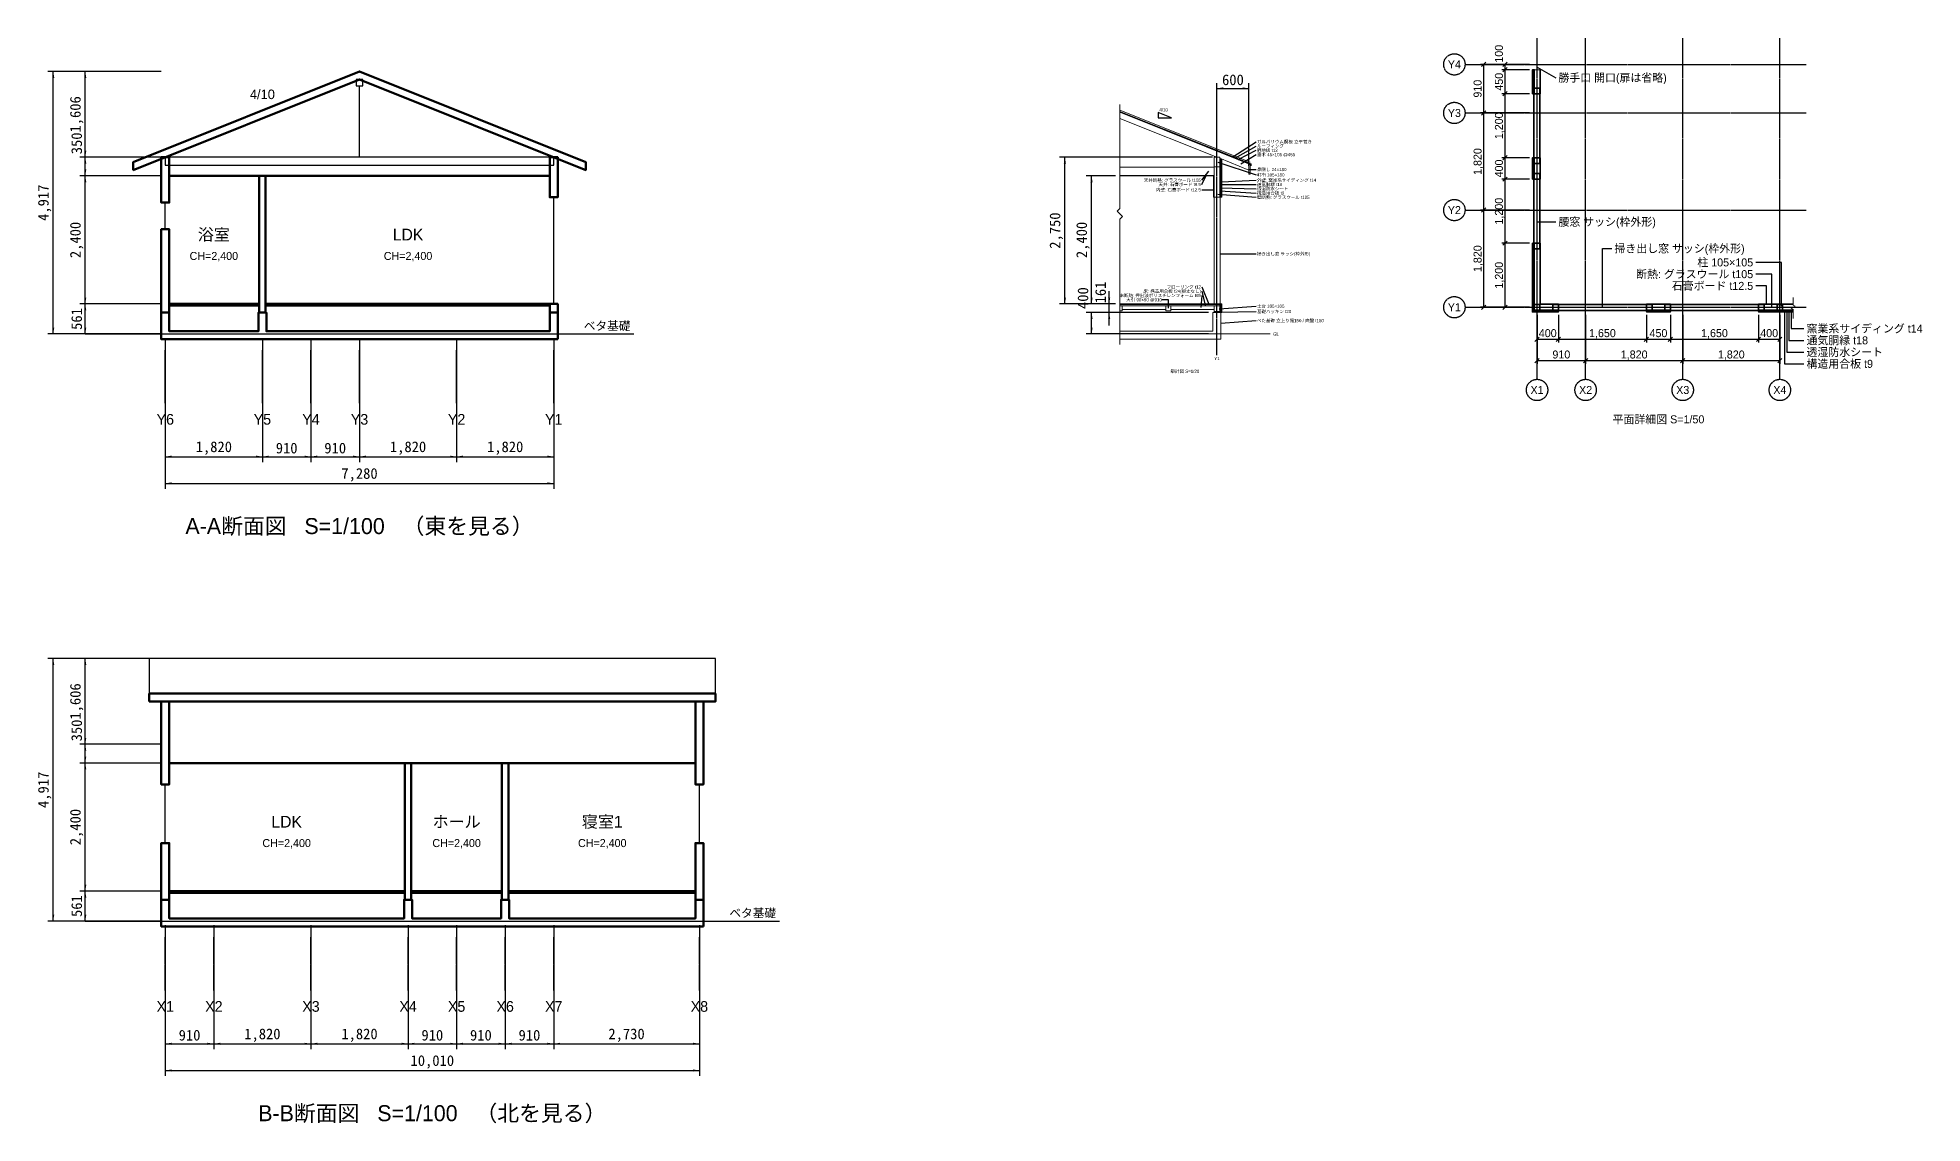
# Model space of a CAD drawing. Header units: millimetres. Extents: x -2900 to 63220, y -25289 to 10180.
# Drawn here: x 27899 to 63220, y -25289 to -4950 of the extents above; entities that cross this region are included whole.
import ezdxf
from ezdxf.enums import TextEntityAlignment as Align

# ---------------------------------------------------------------- set-up
doc = ezdxf.new("R2010")
doc.units = ezdxf.units.MM
doc.linetypes.add('CENTER', pattern=[50.8, 31.75, -6.35, 6.35, -6.35])
for name, color, linetype in [('DIM', 2, 'CONTINUOUS'), ('GRID', 1, 'CENTER'), ('SECT', 7, 'CONTINUOUS'), ('SECT_VIEW', 8, 'CONTINUOUS'), ('TEXT', 7, 'CONTINUOUS')]:
    doc.layers.add(name, color=color, linetype=linetype)
for name, color, linetype, lineweight in [('KANA_CUT', 255, 'CONTINUOUS', 0), ('KANA_INS', 6, 'CONTINUOUS', 0), ('KANA_VIEW', 8, 'CONTINUOUS', 0), ('PD_CUT', 7, 'CONTINUOUS', 35), ('PD_INS', 6, 'CONTINUOUS', 13), ('PD_VIEW', 8, 'CONTINUOUS', 13)]:
    doc.layers.add(name, color=color, linetype=linetype, lineweight=lineweight)
doc.styles.add('kst32b', font='kst32b')
doc.dimstyles.new('PD_S50', dxfattribs={"dimtxt": 150, "dimasz": 60, "dimexe": 60, "dimexo": 50, "dimgap": 40, "dimtad": 1, "dimdec": 0, "dimzin": 0, "dimdsep": 46, "dimtsz": 40, "dimcen": 0, "dimadec": 0, "dimazin": 0, "dimtfac": 1, "dimtdec": 4, "dimtofl": 0, "dimtmove": 0, "dimatfit": 3, "dimfxl": 1, "dimtolj": 1, "dimtzin": 0, "dimarcsym": 0})
doc.dimstyles.get("Standard").update_dxf_attribs({"dimtxt": 200, "dimasz": 120, "dimexe": 100, "dimexo": 80, "dimgap": 60, "dimtad": 0, "dimtoh": 1, "dimzin": 12, "dimdsep": 46, "dimcen": 0.09, "dimazin": 3, "dimtfac": 1, "dimtdec": 4, "dimtofl": 0, "dimtmove": 0, "dimatfit": 3, "dimfxl": 1, "dimtolj": 1, "dimtzin": 0, "dimarcsym": 0})

# ---------------------------------------------------------------- blocks, each defined once
blk = doc.blocks.new('*D59')
at = {"layer": 'DIM', "color": 0, "linetype": 'ByBlock', "lineweight": -2}
for p, q in [((30290, -10580), (30290, -12900)), ((32110, -10580), (32110, -12900)), ((30290, -12800), (32110, -12800))]:
    blk.add_line(p, q, dxfattribs=at)
for points in [[(30290, -12800), (30410, -12780), (30410, -12820)], [(32110, -12800), (31990, -12820), (31990, -12780)]]:
    blk.add_solid(points, dxfattribs=at)
at = {"layer": 'DIM', "color": 0, "linetype": 'CONTINUOUS', "lineweight": -2, "insert": (31200, -12640), "char_height": 200, "width": 588.89, "attachment_point": 5}
blk.add_mtext('1,820', dxfattribs=at)
blk = doc.blocks.new('*D60')
at = {"layer": 'DIM', "color": 0, "linetype": 'ByBlock', "lineweight": -2}
for p, q in [((32110, -10580), (32110, -12900)), ((33020, -10580), (33020, -12900)), ((32110, -12800), (33020, -12800))]:
    blk.add_line(p, q, dxfattribs=at)
for points in [[(32110, -12800), (32230, -12780), (32230, -12820)], [(33020, -12800), (32900, -12820), (32900, -12780)]]:
    blk.add_solid(points, dxfattribs=at)
at = {"layer": 'DIM', "color": 0, "linetype": 'CONTINUOUS', "lineweight": -2, "insert": (32565, -12640), "char_height": 200, "width": 355.56, "attachment_point": 5}
blk.add_mtext('910', dxfattribs=at)
blk = doc.blocks.new('*D61')
at = {"layer": 'DIM', "color": 0, "linetype": 'ByBlock', "lineweight": -2}
for p, q in [((33020, -10580), (33020, -12900)), ((33930, -10580), (33930, -12900)), ((33020, -12800), (33930, -12800))]:
    blk.add_line(p, q, dxfattribs=at)
for points in [[(33020, -12800), (33140, -12780), (33140, -12820)], [(33930, -12800), (33810, -12820), (33810, -12780)]]:
    blk.add_solid(points, dxfattribs=at)
at = {"layer": 'DIM', "color": 0, "linetype": 'CONTINUOUS', "lineweight": -2, "insert": (33475, -12640), "char_height": 200, "width": 355.56, "attachment_point": 5}
blk.add_mtext('910', dxfattribs=at)
blk = doc.blocks.new('*D62')
at = {"layer": 'DIM', "color": 0, "linetype": 'ByBlock', "lineweight": -2}
for p, q in [((33930, -10580), (33930, -12900)), ((35750, -10580), (35750, -12900)), ((33930, -12800), (35750, -12800))]:
    blk.add_line(p, q, dxfattribs=at)
for points in [[(33930, -12800), (34050, -12780), (34050, -12820)], [(35750, -12800), (35630, -12820), (35630, -12780)]]:
    blk.add_solid(points, dxfattribs=at)
at = {"layer": 'DIM', "color": 0, "linetype": 'CONTINUOUS', "lineweight": -2, "insert": (34840, -12640), "char_height": 200, "width": 588.89, "attachment_point": 5}
blk.add_mtext('1,820', dxfattribs=at)
blk = doc.blocks.new('*D63')
at = {"layer": 'DIM', "color": 0, "linetype": 'ByBlock', "lineweight": -2}
for p, q in [((35750, -10580), (35750, -12900)), ((37570, -10580), (37570, -12900)), ((35750, -12800), (37570, -12800))]:
    blk.add_line(p, q, dxfattribs=at)
for points in [[(35750, -12800), (35870, -12780), (35870, -12820)], [(37570, -12800), (37450, -12820), (37450, -12780)]]:
    blk.add_solid(points, dxfattribs=at)
at = {"layer": 'DIM', "color": 0, "linetype": 'CONTINUOUS', "lineweight": -2, "insert": (36660, -12640), "char_height": 200, "width": 588.89, "attachment_point": 5}
blk.add_mtext('1,820', dxfattribs=at)
blk = doc.blocks.new('*D64')
at = {"layer": 'DIM', "color": 0, "linetype": 'ByBlock', "lineweight": -2}
for p, q in [((30290, -10580), (30290, -13400)), ((37570, -10580), (37570, -13400)), ((30290, -13300), (37570, -13300))]:
    blk.add_line(p, q, dxfattribs=at)
for points in [[(30290, -13300), (30410, -13280), (30410, -13320)], [(37570, -13300), (37450, -13320), (37450, -13280)]]:
    blk.add_solid(points, dxfattribs=at)
at = {"layer": 'DIM', "color": 0, "linetype": 'CONTINUOUS', "lineweight": -2, "insert": (33930, -13140), "char_height": 200, "width": 633.33, "attachment_point": 5}
blk.add_mtext('7,280', dxfattribs=at)
blk = doc.blocks.new('*D65')
at = {"layer": 'DIM', "color": 0, "linetype": 'ByBlock', "lineweight": -2}
for p, q in [((30210, -9939), (28690, -9939)), ((28790, -10500), (28790, -9939)), ((30210, -10500), (28690, -10500))]:
    blk.add_line(p, q, dxfattribs=at)
for points in [[(28790, -9939), (28810, -10059), (28770, -10059)], [(28790, -10500), (28770, -10380), (28810, -10380)]]:
    blk.add_solid(points, dxfattribs=at)
at = {"layer": 'DIM', "color": 0, "linetype": 'CONTINUOUS', "lineweight": -2, "insert": (28630, -10220), "char_height": 200, "width": 355.56, "attachment_point": 5, "rotation": 90}
blk.add_mtext('561', dxfattribs=at)
blk = doc.blocks.new('*D66')
at = {"layer": 'DIM', "color": 0, "linetype": 'ByBlock', "lineweight": -2}
for p, q in [((30210, -7539), (28690, -7539)), ((28790, -9939), (28790, -7539)), ((30210, -9939), (28690, -9939))]:
    blk.add_line(p, q, dxfattribs=at)
for points in [[(28790, -7539), (28810, -7659), (28770, -7659)], [(28790, -9939), (28770, -9819), (28810, -9819)]]:
    blk.add_solid(points, dxfattribs=at)
at = {"layer": 'DIM', "color": 0, "linetype": 'CONTINUOUS', "lineweight": -2, "insert": (28630, -8739), "char_height": 200, "width": 655.56, "attachment_point": 5, "rotation": 90}
blk.add_mtext('2,400', dxfattribs=at)
blk = doc.blocks.new('*D67')
at = {"layer": 'DIM', "color": 0, "linetype": 'ByBlock', "lineweight": -2}
for p, q in [((30210, -7189), (28690, -7189)), ((28790, -7539), (28790, -7189)), ((30210, -7539), (28690, -7539))]:
    blk.add_line(p, q, dxfattribs=at)
for points in [[(28790, -7189), (28810, -7309), (28770, -7309)], [(28790, -7539), (28770, -7419), (28810, -7419)]]:
    blk.add_solid(points, dxfattribs=at)
at = {"layer": 'DIM', "color": 0, "linetype": 'CONTINUOUS', "lineweight": -2, "insert": (28630, -6929), "char_height": 200, "width": 400, "attachment_point": 5, "rotation": 90}
blk.add_mtext('350', dxfattribs=at)
blk = doc.blocks.new('*D68')
at = {"layer": 'DIM', "color": 0, "linetype": 'ByBlock', "lineweight": -2}
for p, q in [((30210, -5583), (28690, -5583)), ((28790, -7189), (28790, -5583)), ((30210, -7189), (28690, -7189))]:
    blk.add_line(p, q, dxfattribs=at)
for points in [[(28790, -5583), (28810, -5703), (28770, -5703)], [(28790, -7189), (28770, -7069), (28810, -7069)]]:
    blk.add_solid(points, dxfattribs=at)
at = {"layer": 'DIM', "color": 0, "linetype": 'CONTINUOUS', "lineweight": -2, "insert": (28630, -6386), "char_height": 200, "width": 588.89, "attachment_point": 5, "rotation": 90}
blk.add_mtext('1,606', dxfattribs=at)
blk = doc.blocks.new('*D69')
at = {"layer": 'DIM', "color": 0, "linetype": 'ByBlock', "lineweight": -2}
for p, q in [((30210, -5583), (28090, -5583)), ((28190, -10500), (28190, -5583)), ((30210, -10500), (28090, -10500))]:
    blk.add_line(p, q, dxfattribs=at)
for points in [[(28190, -5583), (28210, -5703), (28170, -5703)], [(28190, -10500), (28170, -10380), (28210, -10380)]]:
    blk.add_solid(points, dxfattribs=at)
at = {"layer": 'DIM', "color": 0, "linetype": 'CONTINUOUS', "lineweight": -2, "insert": (28030, -8042), "char_height": 200, "width": 611.11, "attachment_point": 5, "rotation": 90}
blk.add_mtext('4,917', dxfattribs=at)
blk = doc.blocks.new('*D70')
at = {"layer": 'DIM', "color": 0, "linetype": 'ByBlock', "lineweight": -2}
for p, q in [((30290, -21580), (30290, -23900)), ((31200, -21580), (31200, -23900)), ((30290, -23800), (31200, -23800))]:
    blk.add_line(p, q, dxfattribs=at)
for points in [[(30290, -23800), (30410, -23780), (30410, -23820)], [(31200, -23800), (31080, -23820), (31080, -23780)]]:
    blk.add_solid(points, dxfattribs=at)
at = {"layer": 'DIM', "color": 0, "linetype": 'CONTINUOUS', "lineweight": -2, "insert": (30745, -23640), "char_height": 200, "width": 355.56, "attachment_point": 5}
blk.add_mtext('910', dxfattribs=at)
blk = doc.blocks.new('*D71')
at = {"layer": 'DIM', "color": 0, "linetype": 'ByBlock', "lineweight": -2}
for p, q in [((31200, -21580), (31200, -23900)), ((33020, -21580), (33020, -23900)), ((31200, -23800), (33020, -23800))]:
    blk.add_line(p, q, dxfattribs=at)
for points in [[(31200, -23800), (31320, -23780), (31320, -23820)], [(33020, -23800), (32900, -23820), (32900, -23780)]]:
    blk.add_solid(points, dxfattribs=at)
at = {"layer": 'DIM', "color": 0, "linetype": 'CONTINUOUS', "lineweight": -2, "insert": (32110, -23640), "char_height": 200, "width": 588.89, "attachment_point": 5}
blk.add_mtext('1,820', dxfattribs=at)
blk = doc.blocks.new('*D72')
at = {"layer": 'DIM', "color": 0, "linetype": 'ByBlock', "lineweight": -2}
for p, q in [((33020, -21580), (33020, -23900)), ((34840, -21580), (34840, -23900)), ((33020, -23800), (34840, -23800))]:
    blk.add_line(p, q, dxfattribs=at)
for points in [[(33020, -23800), (33140, -23780), (33140, -23820)], [(34840, -23800), (34720, -23820), (34720, -23780)]]:
    blk.add_solid(points, dxfattribs=at)
at = {"layer": 'DIM', "color": 0, "linetype": 'CONTINUOUS', "lineweight": -2, "insert": (33930, -23640), "char_height": 200, "width": 588.89, "attachment_point": 5}
blk.add_mtext('1,820', dxfattribs=at)
blk = doc.blocks.new('*D73')
at = {"layer": 'DIM', "color": 0, "linetype": 'ByBlock', "lineweight": -2}
for p, q in [((34840, -21580), (34840, -23900)), ((35750, -21580), (35750, -23900)), ((34840, -23800), (35750, -23800))]:
    blk.add_line(p, q, dxfattribs=at)
for points in [[(34840, -23800), (34960, -23780), (34960, -23820)], [(35750, -23800), (35630, -23820), (35630, -23780)]]:
    blk.add_solid(points, dxfattribs=at)
at = {"layer": 'DIM', "color": 0, "linetype": 'CONTINUOUS', "lineweight": -2, "insert": (35295, -23640), "char_height": 200, "width": 355.56, "attachment_point": 5}
blk.add_mtext('910', dxfattribs=at)
blk = doc.blocks.new('*D74')
at = {"layer": 'DIM', "color": 0, "linetype": 'ByBlock', "lineweight": -2}
for p, q in [((35750, -21580), (35750, -23900)), ((36660, -21580), (36660, -23900)), ((35750, -23800), (36660, -23800))]:
    blk.add_line(p, q, dxfattribs=at)
for points in [[(35750, -23800), (35870, -23780), (35870, -23820)], [(36660, -23800), (36540, -23820), (36540, -23780)]]:
    blk.add_solid(points, dxfattribs=at)
at = {"layer": 'DIM', "color": 0, "linetype": 'CONTINUOUS', "lineweight": -2, "insert": (36205, -23640), "char_height": 200, "width": 355.56, "attachment_point": 5}
blk.add_mtext('910', dxfattribs=at)
blk = doc.blocks.new('*D75')
at = {"layer": 'DIM', "color": 0, "linetype": 'ByBlock', "lineweight": -2}
for p, q in [((36660, -21580), (36660, -23900)), ((37570, -21580), (37570, -23900)), ((36660, -23800), (37570, -23800))]:
    blk.add_line(p, q, dxfattribs=at)
for points in [[(36660, -23800), (36780, -23780), (36780, -23820)], [(37570, -23800), (37450, -23820), (37450, -23780)]]:
    blk.add_solid(points, dxfattribs=at)
at = {"layer": 'DIM', "color": 0, "linetype": 'CONTINUOUS', "lineweight": -2, "insert": (37115, -23640), "char_height": 200, "width": 355.56, "attachment_point": 5}
blk.add_mtext('910', dxfattribs=at)
blk = doc.blocks.new('*D76')
at = {"layer": 'DIM', "color": 0, "linetype": 'ByBlock', "lineweight": -2}
for p, q in [((37570, -21580), (37570, -23900)), ((40300, -21580), (40300, -23900)), ((37570, -23800), (40300, -23800))]:
    blk.add_line(p, q, dxfattribs=at)
for points in [[(37570, -23800), (37690, -23780), (37690, -23820)], [(40300, -23800), (40180, -23820), (40180, -23780)]]:
    blk.add_solid(points, dxfattribs=at)
at = {"layer": 'DIM', "color": 0, "linetype": 'CONTINUOUS', "lineweight": -2, "insert": (38935, -23640), "char_height": 200, "width": 633.33, "attachment_point": 5}
blk.add_mtext('2,730', dxfattribs=at)
blk = doc.blocks.new('*D77')
at = {"layer": 'DIM', "color": 0, "linetype": 'ByBlock', "lineweight": -2}
for p, q in [((30290, -21580), (30290, -24400)), ((40300, -21580), (40300, -24400)), ((30290, -24300), (40300, -24300))]:
    blk.add_line(p, q, dxfattribs=at)
for points in [[(30290, -24300), (30410, -24280), (30410, -24320)], [(40300, -24300), (40180, -24320), (40180, -24280)]]:
    blk.add_solid(points, dxfattribs=at)
at = {"layer": 'DIM', "color": 0, "linetype": 'CONTINUOUS', "lineweight": -2, "insert": (35295, -24140), "char_height": 200, "width": 700, "attachment_point": 5}
blk.add_mtext('10,010', dxfattribs=at)
blk = doc.blocks.new('*D78')
at = {"layer": 'DIM', "color": 0, "linetype": 'ByBlock', "lineweight": -2}
for p, q in [((30210, -20939), (28690, -20939)), ((28790, -21500), (28790, -20939)), ((30210, -21500), (28690, -21500))]:
    blk.add_line(p, q, dxfattribs=at)
for points in [[(28790, -20939), (28810, -21059), (28770, -21059)], [(28790, -21500), (28770, -21380), (28810, -21380)]]:
    blk.add_solid(points, dxfattribs=at)
at = {"layer": 'DIM', "color": 0, "linetype": 'CONTINUOUS', "lineweight": -2, "insert": (28630, -21220), "char_height": 200, "width": 355.56, "attachment_point": 5, "rotation": 90}
blk.add_mtext('561', dxfattribs=at)
blk = doc.blocks.new('*D79')
at = {"layer": 'DIM', "color": 0, "linetype": 'ByBlock', "lineweight": -2}
for p, q in [((30210, -18539), (28690, -18539)), ((28790, -20939), (28790, -18539)), ((30210, -20939), (28690, -20939))]:
    blk.add_line(p, q, dxfattribs=at)
for points in [[(28790, -18539), (28810, -18659), (28770, -18659)], [(28790, -20939), (28770, -20819), (28810, -20819)]]:
    blk.add_solid(points, dxfattribs=at)
at = {"layer": 'DIM', "color": 0, "linetype": 'CONTINUOUS', "lineweight": -2, "insert": (28630, -19739), "char_height": 200, "width": 655.56, "attachment_point": 5, "rotation": 90}
blk.add_mtext('2,400', dxfattribs=at)
blk = doc.blocks.new('*D80')
at = {"layer": 'DIM', "color": 0, "linetype": 'ByBlock', "lineweight": -2}
for p, q in [((30210, -18189), (28690, -18189)), ((28790, -18539), (28790, -18189)), ((30210, -18539), (28690, -18539))]:
    blk.add_line(p, q, dxfattribs=at)
for points in [[(28790, -18189), (28810, -18309), (28770, -18309)], [(28790, -18539), (28770, -18419), (28810, -18419)]]:
    blk.add_solid(points, dxfattribs=at)
at = {"layer": 'DIM', "color": 0, "linetype": 'CONTINUOUS', "lineweight": -2, "insert": (28630, -17929), "char_height": 200, "width": 400, "attachment_point": 5, "rotation": 90}
blk.add_mtext('350', dxfattribs=at)
blk = doc.blocks.new('*D81')
at = {"layer": 'DIM', "color": 0, "linetype": 'ByBlock', "lineweight": -2}
for p, q in [((30210, -16583), (28690, -16583)), ((28790, -18189), (28790, -16583)), ((30210, -18189), (28690, -18189))]:
    blk.add_line(p, q, dxfattribs=at)
for points in [[(28790, -16583), (28810, -16703), (28770, -16703)], [(28790, -18189), (28770, -18069), (28810, -18069)]]:
    blk.add_solid(points, dxfattribs=at)
at = {"layer": 'DIM', "color": 0, "linetype": 'CONTINUOUS', "lineweight": -2, "insert": (28630, -17386), "char_height": 200, "width": 588.89, "attachment_point": 5, "rotation": 90}
blk.add_mtext('1,606', dxfattribs=at)
blk = doc.blocks.new('*D82')
at = {"layer": 'DIM', "color": 0, "linetype": 'ByBlock', "lineweight": -2}
for p, q in [((30210, -16583), (28090, -16583)), ((28190, -21500), (28190, -16583)), ((30210, -21500), (28090, -21500))]:
    blk.add_line(p, q, dxfattribs=at)
for points in [[(28190, -16583), (28210, -16703), (28170, -16703)], [(28190, -21500), (28170, -21380), (28210, -21380)]]:
    blk.add_solid(points, dxfattribs=at)
at = {"layer": 'DIM', "color": 0, "linetype": 'CONTINUOUS', "lineweight": -2, "insert": (28030, -19042), "char_height": 200, "width": 611.11, "attachment_point": 5, "rotation": 90}
blk.add_mtext('4,917', dxfattribs=at)
blk = doc.blocks.new('*D83')
at = {"layer": 'DIM', "color": 0, "linetype": 'ByBlock', "lineweight": -2}
for p, q in [((49845, -10100), (47550, -10100)), ((47650, -10500), (47650, -10100)), ((49845, -10500), (47550, -10500))]:
    blk.add_line(p, q, dxfattribs=at)
for points in [[(47650, -10100), (47670, -10220), (47630, -10220)], [(47650, -10500), (47630, -10380), (47670, -10380)]]:
    blk.add_solid(points, dxfattribs=at)
at = {"layer": 'DIM', "color": 0, "linetype": 'CONTINUOUS', "lineweight": -2, "insert": (47490, -9829), "char_height": 200, "width": 422.22, "attachment_point": 5, "rotation": 90}
blk.add_mtext('400', dxfattribs=at)
blk = doc.blocks.new('*D84')
at = {"layer": 'DIM', "color": 0, "linetype": 'ByBlock', "lineweight": -2}
for p, q in [((50000, -7109), (50000, -5800)), ((50000, -5900), (50600, -5900)), ((50600, -7349), (50600, -5800))]:
    blk.add_line(p, q, dxfattribs=at)
for points in [[(50000, -5900), (50120, -5880), (50120, -5920)], [(50600, -5900), (50480, -5920), (50480, -5880)]]:
    blk.add_solid(points, dxfattribs=at)
at = {"layer": 'DIM', "color": 0, "linetype": 'CONTINUOUS', "lineweight": -2, "insert": (50300, -5740), "char_height": 200, "width": 400, "attachment_point": 5}
blk.add_mtext('600', dxfattribs=at)
blk = doc.blocks.new('*D85')
at = {"layer": 'DIM', "color": 0, "linetype": 'ByBlock', "lineweight": -2}
for p, q in [((48100, -7539), (47550, -7539)), ((47650, -9939), (47650, -7539)), ((48100, -9939), (47550, -9939))]:
    blk.add_line(p, q, dxfattribs=at)
for points in [[(47650, -7539), (47670, -7659), (47630, -7659)], [(47650, -9939), (47630, -9819), (47670, -9819)]]:
    blk.add_solid(points, dxfattribs=at)
at = {"layer": 'DIM', "color": 0, "linetype": 'CONTINUOUS', "lineweight": -2, "insert": (47490, -8739), "char_height": 200, "width": 655.56, "attachment_point": 5, "rotation": 90}
blk.add_mtext('2,400', dxfattribs=at)
blk = doc.blocks.new('*D86')
at = {"layer": 'DIM', "color": 0, "linetype": 'ByBlock', "lineweight": -2}
for p, q in [((49920, -7189), (47050, -7189)), ((47150, -9939), (47150, -7189)), ((48100, -9939), (47050, -9939))]:
    blk.add_line(p, q, dxfattribs=at)
for points in [[(47150, -7189), (47170, -7309), (47130, -7309)], [(47150, -9939), (47130, -9819), (47170, -9819)]]:
    blk.add_solid(points, dxfattribs=at)
at = {"layer": 'DIM', "color": 0, "linetype": 'CONTINUOUS', "lineweight": -2, "insert": (46990, -8564), "char_height": 200, "width": 633.33, "attachment_point": 5, "rotation": 90}
blk.add_mtext('2,750', dxfattribs=at)
blk = doc.blocks.new('*D87')
at = {"layer": 'DIM', "color": 0, "linetype": 'ByBlock', "lineweight": -2}
for p, q in [((47980, -10340), (47980, -9699)), ((48100, -9939), (47880, -9939)), ((49845, -10100), (47880, -10100))]:
    blk.add_line(p, q, dxfattribs=at)
for points in [[(47980, -9939), (47960, -9819), (48000, -9819)], [(47980, -10100), (48000, -10220), (47960, -10220)]]:
    blk.add_solid(points, dxfattribs=at)
at = {"layer": 'DIM', "color": 0, "linetype": 'CONTINUOUS', "lineweight": -2, "insert": (47820, -9723), "char_height": 200, "width": 311.11, "attachment_point": 5, "rotation": 90}
blk.add_mtext('161', dxfattribs=at)
blk = doc.blocks.new('*D88')
at = {"layer": 'DIM'}
for p, q in [((56000, -10143.5), (56000, -10660)), ((56400, -10143.5), (56400, -10660)), ((55960, -10640), (56040, -10560)), ((56360, -10640), (56440, -10560)), ((56000, -10600), (56400, -10600))]:
    blk.add_line(p, q, dxfattribs=at)
at = {"layer": 'DIM', "style": 'kst32b'}
blk.add_text('400', height=150, dxfattribs=at).set_placement((56200, -10485), align=Align.MIDDLE_CENTER)
blk = doc.blocks.new('*D89')
at = {"layer": 'DIM'}
for p, q in [((56400, -10143.5), (56400, -10660)), ((58050, -10143.5), (58050, -10660)), ((56360, -10640), (56440, -10560)), ((58010, -10640), (58090, -10560)), ((56400, -10600), (58050, -10600))]:
    blk.add_line(p, q, dxfattribs=at)
at = {"layer": 'DIM', "style": 'kst32b'}
blk.add_text('1,650', height=150, dxfattribs=at).set_placement((57225, -10485), align=Align.MIDDLE_CENTER)
blk = doc.blocks.new('*D90')
at = {"layer": 'DIM'}
for p, q in [((58050, -10143.5), (58050, -10660)), ((58500, -10143.5), (58500, -10660)), ((58010, -10640), (58090, -10560)), ((58460, -10640), (58540, -10560)), ((58050, -10600), (58500, -10600))]:
    blk.add_line(p, q, dxfattribs=at)
at = {"layer": 'DIM', "style": 'kst32b'}
blk.add_text('450', height=150, dxfattribs=at).set_placement((58275, -10485), align=Align.MIDDLE_CENTER)
blk = doc.blocks.new('*D91')
at = {"layer": 'DIM'}
for p, q in [((58500, -10143.5), (58500, -10660)), ((60150, -10143.5), (60150, -10660)), ((58460, -10640), (58540, -10560)), ((60110, -10640), (60190, -10560)), ((58500, -10600), (60150, -10600))]:
    blk.add_line(p, q, dxfattribs=at)
at = {"layer": 'DIM', "style": 'kst32b'}
blk.add_text('1,650', height=150, dxfattribs=at).set_placement((59325, -10485), align=Align.MIDDLE_CENTER)
blk = doc.blocks.new('*D92')
at = {"layer": 'DIM'}
for p, q in [((60150, -10143.5), (60150, -10660)), ((60550, -10143.5), (60550, -10660)), ((60110, -10640), (60190, -10560)), ((60510, -10640), (60590, -10560)), ((60150, -10600), (60550, -10600))]:
    blk.add_line(p, q, dxfattribs=at)
at = {"layer": 'DIM', "style": 'kst32b'}
blk.add_text('400', height=150, dxfattribs=at).set_placement((60350, -10485), align=Align.MIDDLE_CENTER)
blk = doc.blocks.new('*D93')
at = {"layer": 'DIM'}
for p, q in [((56000, -10143.5), (56000, -11060)), ((56910, -10143.5), (56910, -11060)), ((55960, -11040), (56040, -10960)), ((56000, -11000), (56910, -11000)), ((56870, -11040), (56950, -10960))]:
    blk.add_line(p, q, dxfattribs=at)
at = {"layer": 'DIM', "style": 'kst32b'}
blk.add_text('910', height=150, dxfattribs=at).set_placement((56455, -10885), align=Align.MIDDLE_CENTER)
blk = doc.blocks.new('*D94')
at = {"layer": 'DIM'}
for p, q in [((56910, -10143.5), (56910, -11060)), ((58730, -10143.5), (58730, -11060)), ((56870, -11040), (56950, -10960)), ((56910, -11000), (58730, -11000)), ((58690, -11040), (58770, -10960))]:
    blk.add_line(p, q, dxfattribs=at)
at = {"layer": 'DIM', "style": 'kst32b'}
blk.add_text('1,820', height=150, dxfattribs=at).set_placement((57820, -10885), align=Align.MIDDLE_CENTER)
blk = doc.blocks.new('*D95')
at = {"layer": 'DIM'}
for p, q in [((58730, -10143.5), (58730, -11060)), ((60550, -10143.5), (60550, -11060)), ((58690, -11040), (58770, -10960)), ((58730, -11000), (60550, -11000)), ((60510, -11040), (60590, -10960))]:
    blk.add_line(p, q, dxfattribs=at)
at = {"layer": 'DIM', "style": 'kst32b'}
blk.add_text('1,820', height=150, dxfattribs=at).set_placement((59640, -10885), align=Align.MIDDLE_CENTER)
blk = doc.blocks.new('*D96')
at = {"layer": 'DIM'}
for p, q in [((55856.5, -8800), (55340, -8800)), ((55360, -8840), (55440, -8760)), ((55400, -10000), (55400, -8800)), ((55856.5, -10000), (55340, -10000)), ((55360, -10040), (55440, -9960))]:
    blk.add_line(p, q, dxfattribs=at)
at = {"layer": 'DIM', "style": 'kst32b'}
blk.add_text('1,200', height=150, rotation=90, dxfattribs=at).set_placement((55285, -9400), align=Align.MIDDLE_CENTER)
blk = doc.blocks.new('*D97')
at = {"layer": 'DIM'}
for p, q in [((55856.5, -7600), (55340, -7600)), ((55360, -7640), (55440, -7560)), ((55400, -8800), (55400, -7600)), ((55856.5, -8800), (55340, -8800)), ((55360, -8840), (55440, -8760))]:
    blk.add_line(p, q, dxfattribs=at)
at = {"layer": 'DIM', "style": 'kst32b'}
blk.add_text('1,200', height=150, rotation=90, dxfattribs=at).set_placement((55285, -8200), align=Align.MIDDLE_CENTER)
blk = doc.blocks.new('*D98')
at = {"layer": 'DIM'}
for p, q in [((55856.5, -7200), (55340, -7200)), ((55360, -7240), (55440, -7160)), ((55400, -7600), (55400, -7200)), ((55856.5, -7600), (55340, -7600)), ((55360, -7640), (55440, -7560))]:
    blk.add_line(p, q, dxfattribs=at)
at = {"layer": 'DIM', "style": 'kst32b'}
blk.add_text('400', height=150, rotation=90, dxfattribs=at).set_placement((55285, -7400), align=Align.MIDDLE_CENTER)
blk = doc.blocks.new('*D99')
at = {"layer": 'DIM'}
for p, q in [((55856.5, -6000), (55340, -6000)), ((55360, -6040), (55440, -5960)), ((55400, -7200), (55400, -6000)), ((55856.5, -7200), (55340, -7200)), ((55360, -7240), (55440, -7160))]:
    blk.add_line(p, q, dxfattribs=at)
at = {"layer": 'DIM', "style": 'kst32b'}
blk.add_text('1,200', height=150, rotation=90, dxfattribs=at).set_placement((55285, -6600), align=Align.MIDDLE_CENTER)
blk = doc.blocks.new('*D100')
at = {"layer": 'DIM'}
for p, q in [((55856.5, -5550), (55340, -5550)), ((55360, -5590), (55440, -5510)), ((55400, -6000), (55400, -5550)), ((55856.5, -6000), (55340, -6000)), ((55360, -6040), (55440, -5960))]:
    blk.add_line(p, q, dxfattribs=at)
at = {"layer": 'DIM', "style": 'kst32b'}
blk.add_text('450', height=150, rotation=90, dxfattribs=at).set_placement((55285, -5775), align=Align.MIDDLE_CENTER)
blk = doc.blocks.new('*D101')
at = {"layer": 'DIM'}
for p, q in [((55856.5, -5450), (55340, -5450)), ((55856.5, -5550), (55340, -5550)), ((55360, -5490), (55440, -5410)), ((55360, -5590), (55440, -5510)), ((55400, -5550), (55400, -5450))]:
    blk.add_line(p, q, dxfattribs=at)
at = {"layer": 'DIM', "style": 'kst32b'}
blk.add_text('100', height=150, rotation=90, dxfattribs=at).set_placement((55285, -5250), align=Align.MIDDLE_CENTER)
blk = doc.blocks.new('*D102')
at = {"layer": 'DIM'}
for p, q in [((55856.5, -8180), (54940, -8180)), ((54960, -8220), (55040, -8140)), ((55000, -10000), (55000, -8180)), ((55856.5, -10000), (54940, -10000)), ((54960, -10040), (55040, -9960))]:
    blk.add_line(p, q, dxfattribs=at)
at = {"layer": 'DIM', "style": 'kst32b'}
blk.add_text('1,820', height=150, rotation=90, dxfattribs=at).set_placement((54885, -9090), align=Align.MIDDLE_CENTER)
blk = doc.blocks.new('*D103')
at = {"layer": 'DIM'}
for p, q in [((54960, -6400), (55040, -6320)), ((55856.5, -6360), (54940, -6360)), ((55000, -8180), (55000, -6360)), ((55856.5, -8180), (54940, -8180)), ((54960, -8220), (55040, -8140))]:
    blk.add_line(p, q, dxfattribs=at)
at = {"layer": 'DIM', "style": 'kst32b'}
blk.add_text('1,820', height=150, rotation=90, dxfattribs=at).set_placement((54885, -7270), align=Align.MIDDLE_CENTER)
blk = doc.blocks.new('*D104')
at = {"layer": 'DIM'}
for p, q in [((55856.5, -5450), (54940, -5450)), ((54960, -5490), (55040, -5410)), ((55000, -6360), (55000, -5450)), ((54960, -6400), (55040, -6320)), ((55856.5, -6360), (54940, -6360))]:
    blk.add_line(p, q, dxfattribs=at)
at = {"layer": 'DIM', "style": 'kst32b'}
blk.add_text('910', height=150, rotation=90, dxfattribs=at).set_placement((54885, -5905), align=Align.MIDDLE_CENTER)

msp = doc.modelspace()

# ---------------------------------------------------------------- linework, layer by layer
at = {"layer": 'DIM'}
msp.add_lwpolyline([(48900, -6350), (48900, -6450), (49150, -6450)], close=True, dxfattribs=at)
at = {"layer": 'GRID'}
for p, q in [((56000, -11350), (56000, -4950)), ((56910, -11350), (56910, -4950)), ((58730, -11350), (58730, -4950)), ((60550, -11350), (60550, -4950)), ((54650, -5450), (61050, -5450)), ((50000, -10900), (50000, -6100)), ((54650, -6360), (61050, -6360)), ((54650, -8180), (61050, -8180)), ((54650, -10000), (61050, -10000)), ((30290, -11800), (30290, -10800)), ((32110, -11800), (32110, -10800)), ((33020, -11800), (33020, -10800)), ((33930, -11800), (33930, -10800)), ((35750, -11800), (35750, -10800)), ((37570, -11800), (37570, -10800)), ((30290, -22800), (30290, -21800)), ((31200, -22800), (31200, -21800)), ((33020, -22800), (33020, -21800)), ((34840, -22800), (34840, -21800)), ((35750, -22800), (35750, -21800)), ((36660, -22800), (36660, -21800)), ((37570, -22800), (37570, -21800)), ((40300, -22800), (40300, -21800))]:
    msp.add_line(p, q, dxfattribs=at)
for centre in [(54450, -5450), (54450, -6360), (54450, -8180), (54450, -10000), (56000, -11550), (56910, -11550), (58730, -11550), (60550, -11550)]:
    msp.add_circle(centre, 200, dxfattribs=at)
at = {"layer": 'KANA_CUT'}
for points in [[(48180, -6347.913), (50624, -7325.513), (50624, -7312.589), (48180, -6334.989)], [(48180, -6461), (50000, -7189), (50052.5, -7189), (50052.5, -7210), (50600, -7429), (50600, -7315.913), (48180, -6347.913)], [(49947.5, -7369), (50052.5, -7369), (50052.5, -7189), (49947.5, -7189)], [(50052.5, -7939), (50061.5, -7939), (50061.5, -7213.6), (50052.5, -7210)], [(50061.5, -7939), (50079.5, -7939), (50079.5, -7220.8), (50061.5, -7213.6)], [(50600, -7505.513), (50624, -7505.513), (50624, -7325.513), (50600, -7325.513)], [(49947.5, -9939), (50061.5, -9939), (50061.5, -7939), (49947.5, -7939)], [(48180, -9975), (50052.5, -9975), (50052.5, -9951), (48180, -9951)], [(48180, -10065), (48225, -10065), (48225, -9975), (48180, -9975)], [(50075, -10600), (50075, -10100), (49925, -10100), (49925, -10450), (48180, -10450), (48180, -10600)], [(49045, -10065), (49135, -10065), (49135, -9975), (49045, -9975)], [(49947.5, -10080), (50052.5, -10080), (50052.5, -9975), (49947.5, -9975)], [(49947.5, -10100), (50052.5, -10100), (50052.5, -10080), (49947.5, -10080)], [(50052.5, -10080), (50061.5, -10080), (50061.5, -9939), (50052.5, -9939)], [(50061.5, -10080), (50079.5, -10080), (50079.5, -9939), (50061.5, -9939)]]:
    msp.add_lwpolyline(points, close=True, dxfattribs=at)
at = {"layer": 'KANA_INS'}
for points in [[(48180, -7529.5), (49947.5, -7529.5), (49947.5, -7374.5), (48180, -7374.5)], [(49947.5, -7939), (50052.5, -7939), (50052.5, -7369), (49947.5, -7369)], [(48225, -10040), (49045, -10040), (49045, -9975), (48225, -9975)], [(49135, -10040), (49947.5, -10040), (49947.5, -9975), (49135, -9975)]]:
    msp.add_lwpolyline(points, close=True, dxfattribs=at)
at = {"layer": 'KANA_VIEW'}
for p, q in [((48180, -6306.989), (50620, -7282.989)), ((48180, -6333.912), (50624, -7311.512)), ((50062.5, -7939), (50062.5, -7214)), ((50062.5, -10080), (50062.5, -9939)), ((47900, -10500), (51000, -10500))]:
    msp.add_line(p, q, dxfattribs=at)
for points in [[(48180, -10700), (48180, -8350), (48230, -8300), (48130, -8200), (48180, -8150), (48180, -6200)], [(48180, -6331.989), (50640, -7315.989), (50640, -7350)]]:
    msp.add_lwpolyline(points, dxfattribs=at)
for points in [[(50079.5, -7939), (50093.5, -7939), (50093.5, -7226.4), (50079.5, -7220.8)], [(48180, -7539), (49947.5, -7539), (49947.5, -7529.5), (48180, -7529.5)], [(49935, -7939), (49947.5, -7939), (49947.5, -7539), (49935, -7539)], [(48180, -9951), (50052.5, -9951), (50052.5, -9939), (48180, -9939)], [(50079.5, -10100), (50093.5, -10100), (50093.5, -9939), (50079.5, -9939)]]:
    msp.add_lwpolyline(points, close=True, dxfattribs=at)
at = {"layer": 'PD_CUT'}
for points in [[(55920.5, -6000), (55938.5, -6000), (55938.5, -5550), (55920.5, -5550)], [(55938.5, -6000), (55947.5, -6000), (55947.5, -5550), (55938.5, -5550)], [(55938.5, -7200), (56052.5, -7200), (56052.5, -6000), (55938.5, -6000)], [(55947.5, -6000), (56052.5, -6000), (56052.5, -5895), (55947.5, -5895)], [(55920.5, -7600), (55938.5, -7600), (55938.5, -7200), (55920.5, -7200)], [(55938.5, -7600), (55947.5, -7600), (55947.5, -7200), (55938.5, -7200)], [(55947.5, -7305), (56052.5, -7305), (56052.5, -7200), (55947.5, -7200)], [(55938.5, -8800), (56052.5, -8800), (56052.5, -7600), (55938.5, -7600)], [(55947.5, -7600), (56052.5, -7600), (56052.5, -7495), (55947.5, -7495)], [(55920.5, -10079.5), (56400, -10079.5), (56400, -10061.5), (55938.5, -10061.5), (55938.5, -8800), (55920.5, -8800)], [(55938.5, -10061.5), (56400, -10061.5), (56400, -10052.5), (55947.5, -10052.5), (55947.5, -8800), (55938.5, -8800)], [(55947.5, -8905), (56052.5, -8905), (56052.5, -8800), (55947.5, -8800)], [(55947.5, -10052.5), (56052.5, -10052.5), (56052.5, -9947.5), (55947.5, -9947.5)], [(56295, -10052.5), (56400, -10052.5), (56400, -9947.5), (56295, -9947.5)], [(56400, -10061.5), (58050, -10061.5), (58050, -9947.5), (56400, -9947.5)], [(58050, -10052.5), (58155, -10052.5), (58155, -9947.5), (58050, -9947.5)], [(58050, -10061.5), (58500, -10061.5), (58500, -10052.5), (58050, -10052.5)], [(58050, -10079.5), (58500, -10079.5), (58500, -10061.5), (58050, -10061.5)], [(58395, -10052.5), (58500, -10052.5), (58500, -9947.5), (58395, -9947.5)], [(58500, -10061.5), (60150, -10061.5), (60150, -9947.5), (58500, -9947.5)], [(60150, -10052.5), (60255, -10052.5), (60255, -9947.5), (60150, -9947.5)], [(60497.5, -10052.5), (60602.5, -10052.5), (60602.5, -9947.5), (60497.5, -9947.5)]]:
    msp.add_lwpolyline(points, close=True, dxfattribs=at)
for points in [[(60800, -10061.5), (60150, -10061.5), (60150, -10052.5), (60800, -10052.5)], [(60800, -10079.5), (60150, -10079.5), (60150, -10061.5), (60800, -10061.5)]]:
    msp.add_lwpolyline(points, dxfattribs=at)
at = {"layer": 'PD_INS'}
for points in [[(55947.5, -5895), (56052.5, -5895), (56052.5, -5550), (55947.5, -5550)], [(55947.5, -7495), (56052.5, -7495), (56052.5, -7305), (55947.5, -7305)], [(55947.5, -9947.5), (56052.5, -9947.5), (56052.5, -8905), (55947.5, -8905)], [(56052.5, -10052.5), (56295, -10052.5), (56295, -9947.5), (56052.5, -9947.5)], [(58155, -10052.5), (58395, -10052.5), (58395, -9947.5), (58155, -9947.5)], [(60255, -10052.5), (60497.5, -10052.5), (60497.5, -9947.5), (60255, -9947.5)]]:
    msp.add_lwpolyline(points, close=True, dxfattribs=at)
msp.add_lwpolyline([(60800, -10052.5), (60602.5, -10052.5), (60602.5, -9947.5), (60800, -9947.5)], dxfattribs=at)
at = {"layer": 'PD_VIEW'}
for p, q in [((55937.5, -6000), (55937.5, -5550)), ((55937.5, -7600), (55937.5, -7200)), ((58050, -10062.5), (58500, -10062.5)), ((60150, -10062.5), (60800, -10062.5))]:
    msp.add_line(p, q, dxfattribs=at)
for points in [[(55906.5, -6000), (55920.5, -6000), (55920.5, -5550), (55906.5, -5550)], [(56052.5, -6000), (56065, -6000), (56065, -5550), (56052.5, -5550)], [(55906.5, -7600), (55920.5, -7600), (55920.5, -7200), (55906.5, -7200)], [(56052.5, -7600), (56065, -7600), (56065, -7200), (56052.5, -7200)], [(55906.5, -10093.5), (56400, -10093.5), (56400, -10079.5), (55920.5, -10079.5), (55920.5, -8800), (55906.5, -8800)], [(56052.5, -9947.5), (56400, -9947.5), (56400, -9935), (56065, -9935), (56065, -8800), (56052.5, -8800)], [(58050, -9947.5), (58500, -9947.5), (58500, -9935), (58050, -9935)], [(58050, -10093.5), (58500, -10093.5), (58500, -10079.5), (58050, -10079.5)]]:
    msp.add_lwpolyline(points, close=True, dxfattribs=at)
for points in [[(56400, -10062.5), (55937.5, -10062.5), (55937.5, -8800)], [(60800, -10213.5), (60800, -10040), (60760, -10020), (60840, -9980), (60800, -9960), (60800, -9815)], [(60800, -9947.5), (60150, -9947.5), (60150, -9935), (60800, -9935)], [(60800, -10093.5), (60150, -10093.5), (60150, -10079.5), (60800, -10079.5)]]:
    msp.add_lwpolyline(points, dxfattribs=at)
at = {"layer": 'SECT', "lineweight": 50}
for p, q in [((30365, -7539), (32050, -7539)), ((32170, -7539), (37495, -7539)), ((30365, -18539), (34780, -18539)), ((34900, -18539), (36600, -18539)), ((36720, -18539), (40225, -18539))]:
    msp.add_line(p, q, dxfattribs=at)
for points in [[(29690, -7429), (33930, -5733), (38170, -7429), (38170, -7279), (33930, -5583), (29690, -7279)], [(30215, -7189), (30365, -7189), (30365, -8039), (30215, -8039)], [(37495, -7189), (37645, -7189), (37645, -7939), (37495, -7939)], [(32170, -10100), (32170, -7539), (32050, -7539), (32050, -10100)], [(30365, -10100), (30215, -10100), (30215, -8539), (30365, -8539)], [(37645, -10600), (37495, -10600), (32185, -10600), (32035, -10600), (30365, -10600), (30215, -10600), (30215, -10450), (30215, -10100), (30365, -10100), (30365, -10450), (32035, -10450), (32035, -10100), (32185, -10100), (32185, -10450), (37495, -10450), (37495, -10100), (37645, -10100), (37645, -10450)], [(30365, -9969), (32050, -9969), (32050, -9939), (30365, -9939)], [(32170, -9969), (37495, -9969), (37495, -9939), (32170, -9939)], [(37645, -10100), (37495, -10100), (37495, -9939), (37645, -9939)], [(29990, -17389), (40600, -17389), (40600, -17239), (29990, -17239)], [(30215, -17389), (30365, -17389), (30365, -18939), (30215, -18939)], [(40225, -17389), (40375, -17389), (40375, -18939), (40225, -18939)], [(34900, -21100), (34900, -18539), (34780, -18539), (34780, -21100)], [(36720, -21100), (36720, -18539), (36600, -18539), (36600, -21100)], [(30365, -21100), (30215, -21100), (30215, -20039), (30365, -20039)], [(40375, -21100), (40225, -21100), (40225, -20039), (40375, -20039)], [(40375, -21600), (40225, -21600), (36735, -21600), (36585, -21600), (34915, -21600), (34765, -21600), (30365, -21600), (30215, -21600), (30215, -21450), (30215, -21100), (30365, -21100), (30365, -21450), (34765, -21450), (34765, -21100), (34915, -21100), (34915, -21450), (36585, -21450), (36585, -21100), (36735, -21100), (36735, -21450), (40225, -21450), (40225, -21100), (40375, -21100), (40375, -21450)], [(30365, -20969), (34780, -20969), (34780, -20939), (30365, -20939)], [(34900, -20969), (36600, -20969), (36600, -20939), (34900, -20939)], [(36720, -20969), (40225, -20969), (40225, -20939), (36720, -20939)]]:
    msp.add_lwpolyline(points, close=True, dxfattribs=at)
at = {"layer": 'SECT_VIEW'}
for p, q in [((33930, -7189), (33930, -5853)), ((30290, -8539), (30290, -8039)), ((37570, -9939), (37570, -7939)), ((28790, -10500), (39070, -10500)), ((30290, -20039), (30290, -18939)), ((40300, -20039), (40300, -18939)), ((28790, -21500), (41800, -21500))]:
    msp.add_line(p, q, dxfattribs=at)
for points in [[(33870, -5853), (33990, -5853), (33990, -5733), (33870, -5733)], [(30290, -7339), (37570, -7339), (37570, -7189), (30290, -7189)], [(29990, -17239), (40600, -17239), (40600, -16583), (29990, -16583)]]:
    msp.add_lwpolyline(points, close=True, dxfattribs=at)
at = {"layer": 'TEXT'}
for p, q in [((50300, -7180), (50735, -6900)), ((50350, -7201.9), (50735, -6980)), ((50400, -7229.4), (50735, -7060)), ((50020, -7280), (50735, -7520)), ((50450, -7312), (50735, -7140)), ((49715, -7620), (49850, -7450)), ((49715, -7700), (49800, -7534)), ((50062.5, -7760), (50735, -7780)), ((50070, -7700), (50735, -7700)), ((50086, -7650), (50735, -7620)), ((50612, -7420), (50735, -7420)), ((49715, -7800), (49941, -7800)), ((50020, -7880), (50735, -7940)), ((50057, -7820), (50735, -7860)), ((50061.5, -9000), (50735, -9000)), ((49715, -9780), (49700, -10007)), ((49715, -9620), (49850, -9945)), ((49715, -9700), (49780, -9963)), ((50040, -10030), (50735, -9980)), ((50045, -10090), (50735, -10080)), ((50075, -10300), (50735, -10250))]:
    msp.add_line(p, q, dxfattribs=at)
for points in [[(56000, -5500), (56350, -5700)], [(56000, -8400), (56350, -8400)], [(57225, -10000), (57225, -8900), (57400, -8900)], [(60580, -9980), (60580, -9160), (60100, -9160)], [(60400, -10000), (60400, -9380), (60100, -9380)], [(49090, -10020), (49090, -9860), (48960, -9860)], [(60300, -9941.25), (60300, -9600), (60100, -9600)], [(60640, -10057), (60640, -11060), (61000, -11060)], [(60680, -10062.5), (60680, -10840), (61000, -10840)], [(60720, -10070.5), (60720, -10620), (61000, -10620)], [(60760, -10086.5), (60760, -10400), (61000, -10400)]]:
    msp.add_lwpolyline(points, dxfattribs=at)

# ---------------------------------------------------------------- texts
at = {"layer": 'GRID', "style": 'kst32b'}
for s, height, p in [('Y4', 150, (54450, -5450)), ('Y3', 150, (54450, -6360)), ('Y2', 150, (54450, -8180)), ('Y1', 150, (54450, -10000)), ('X1', 150, (56000, -11550)), ('X2', 150, (56910, -11550)), ('X3', 150, (58730, -11550)), ('X4', 150, (60550, -11550)), ('Y6', 200, (30290, -12100)), ('Y5', 200, (32110, -12100)), ('Y4', 200, (33020, -12100)), ('Y3', 200, (33930, -12100)), ('Y2', 200, (35750, -12100)), ('Y1', 200, (37570, -12100)), ('X1', 200, (30290, -23100)), ('X2', 200, (31200, -23100)), ('X3', 200, (33020, -23100)), ('X4', 200, (34840, -23100)), ('X5', 200, (35750, -23100)), ('X6', 200, (36660, -23100)), ('X7', 200, (37570, -23100)), ('X8', 200, (40300, -23100))]:
    msp.add_text(s, height=height, dxfattribs=at).set_placement(p, align=Align.MIDDLE_CENTER)
at = {"layer": 'TEXT', "style": 'kst32b'}
for s, height, p in [('勝手口 開口(扉は省略)', 150, (56400, -5700)), ('野地板 t12', 60, (50750, -7060)), ('ルーフィング', 60, (50750, -6980)), ('ガルバリウム鋼板 立平葺き', 60, (50750, -6900)), ('垂木 45×105 @455', 60, (50750, -7140)), ('鼻隠し 24×180', 60, (50750, -7420)), ('外壁: 窯業系サイディング t14', 60, (50750, -7620)), ('通気胴縁 t18', 60, (50750, -7700)), ('透湿防水シート', 60, (50750, -7780)), ('軒桁 105×180', 60, (50750, -7520)), ('壁断熱: グラスウール t105', 60, (50750, -7940)), ('構造用合板 t9', 60, (50750, -7860)), ('腰窓 サッシ(枠外形)', 150, (56400, -8400)), ('掃き出し窓 サッシ(枠外形)', 150, (57450, -8900)), ('掃き出し窓 サッシ(枠外形)', 60, (50750, -9000)), ('大引 90×90 @910', 60, (48300, -9860)), ('基礎パッキン t20', 60, (50750, -10080)), ('べた基礎 立上り幅150 / 底盤 t150', 60, (50750, -10250)), ('土台 105×105', 60, (50750, -9980)), ('GL', 60, (51050, -10500)), ('通気胴縁 t18', 150, (61050, -10620)), ('窯業系サイディング t14', 150, (61050, -10400)), ('透湿防水シート', 150, (61050, -10840)), ('構造用合板 t9', 150, (61050, -11060))]:
    msp.add_text(s, height=height, dxfattribs=at).set_placement(p, align=Align.MIDDLE_LEFT)
for s, height, p in [('4/10', 180, (32110, -6011)), ('浴室', 220, (31200, -8639)), ('LDK', 220, (34840, -8639)), ('CH=2,400', 150, (31200, -9039)), ('CH=2,400', 150, (34840, -9039)), ('ベタ基礎', 160, (38570, -10350)), ('矩計図 S=1/20', 60, (49400, -11200)), ('平面詳細図 S=1/50', 150, (58275, -12100)), ('A-A断面図   S=1/100   （東を見る）', 300, (33930, -14100)), ('LDK', 220, (32565, -19639)), ('ホール', 220, (35750, -19639)), ('寝室1', 220, (38480, -19639)), ('CH=2,400', 150, (32565, -20039)), ('CH=2,400', 150, (35750, -20039)), ('CH=2,400', 150, (38480, -20039)), ('ベタ基礎', 160, (41300, -21350)), ('B-B断面図   S=1/100   （北を見る）', 300, (35295, -25100))]:
    msp.add_text(s, height=height, dxfattribs=at).set_placement(p, align=Align.MIDDLE_CENTER)
msp.add_text('4/10', height=60, dxfattribs=at).set_placement((48920, -6330))
for s, height, p in [('天井断熱: グラスウール t155', 60, (49700, -7620)), ('内壁: 石膏ボード t12.5', 60, (49700, -7800)), ('天井: 石膏ボード t9.5', 60, (49700, -7700)), ('柱 105×105', 150, (60050, -9160)), ('断熱: グラスウール t105', 150, (60050, -9380)), ('石膏ボード t12.5', 150, (60050, -9600)), ('床断熱: 押出法ポリスチレンフォーム t65', 60, (49700, -9780)), ('床: 構造用合板 t24(根太なし)', 60, (49700, -9700)), ('フローリング t12', 60, (49700, -9620))]:
    msp.add_text(s, height=height, dxfattribs=at).set_placement(p, align=Align.MIDDLE_RIGHT)
msp.add_text('Y1', height=60, dxfattribs=at).set_placement((50000, -10930), align=Align.TOP_CENTER)

# ---------------------------------------------------------------- dimensions: what is measured, and where the dimension line sits
at = {"layer": 'DIM'}
for base, p1, p2, text, dimstyle, picture, middle in [((55400, -5450), (55906.5, -5550), (55906.5, -5450), '100', 'PD_S50', '*D101', (55285, -5250)), ((28190, -10500), (30290, -10500), (30290, -5583), '4,917', 'Standard', '*D69', (28030, -8041.5)), ((28790, -7189), (30290, -7189), (30290, -5583), '1,606', 'Standard', '*D68', (28630, -6386)), ((55000, -5450), (55906.5, -6360), (55906.5, -5450), '910', 'PD_S50', '*D104', (54885, -5905)), ((55400, -5550), (55906.5, -6000), (55906.5, -5550), '450', 'PD_S50', '*D100', (55285, -5775)), ((55400, -6000), (55906.5, -7200), (55906.5, -6000), '1,200', 'PD_S50', '*D99', (55285, -6600)), ((55000, -6360), (55906.5, -8180), (55906.5, -6360), '1,820', 'PD_S50', '*D103', (54885, -7270)), ((28790, -7539), (30290, -7539), (30290, -7189), '350', 'Standard', '*D67', (28629.625, -7364)), ((47150, -8500), (48180, -9939), (50000, -7189), '2,750', 'Standard', '*D86', (46990, -8564)), ((55400, -7200), (55906.5, -7600), (55906.5, -7200), '400', 'PD_S50', '*D98', (55285, -7400)), ((28790, -9939), (30290, -9939), (30290, -7539), '2,400', 'Standard', '*D66', (28630, -8739)), ((47650, -8700), (48180, -9939), (48180, -7539), '2,400', 'Standard', '*D85', (47490, -8739)), ((55400, -7600), (55906.5, -8800), (55906.5, -7600), '1,200', 'PD_S50', '*D97', (55285, -8200)), ((55000, -8180), (55906.5, -10000), (55906.5, -8180), '1,820', 'PD_S50', '*D102', (54885, -9090)), ((55400, -8800), (55906.5, -10000), (55906.5, -8800), '1,200', 'PD_S50', '*D96', (55285, -9400)), ((28790, -10500), (30290, -10500), (30290, -9939), '561', 'Standard', '*D65', (28629.625, -10219.5)), ((28190, -21500), (30290, -21500), (30290, -16583), '4,917', 'Standard', '*D82', (28030, -19041.5)), ((28790, -18189), (30290, -18189), (30290, -16583), '1,606', 'Standard', '*D81', (28630, -17386)), ((28790, -18539), (30290, -18539), (30290, -18189), '350', 'Standard', '*D80', (28629.625, -18364)), ((28790, -20939), (30290, -20939), (30290, -18539), '2,400', 'Standard', '*D79', (28630, -19739)), ((28790, -21500), (30290, -21500), (30290, -20939), '561', 'Standard', '*D78', (28629.625, -21219.5))]:
    dim = msp.add_linear_dim(base=base, p1=p1, p2=p2, angle=90, text=text, dimstyle=dimstyle, dxfattribs=at)
    dim.commit()
    dim.dimension.update_dxf_attribs({"geometry": picture, "text_midpoint": middle})
dim = msp.add_linear_dim(base=(50300, -5900), p1=(50000, -7189), p2=(50600, -7429), dimstyle='Standard', dxfattribs=at)
dim.commit()
dim.dimension.update_dxf_attribs({"geometry": '*D84', "text_midpoint": (50300, -5740)})
for base, p1, p2, picture, middle in [((47980, -10000), (49925, -10100), (48180, -9939), '*D87', (47820, -10019.5)), ((47650, -10300), (49925, -10500), (49925, -10100), '*D83', (47490, -10300))]:
    dim = msp.add_linear_dim(base=base, p1=p1, p2=p2, angle=90, dimstyle='Standard', dxfattribs=at)
    dim.commit()
    dim.dimension.update_dxf_attribs({"geometry": picture, "text_midpoint": middle})
for base, p1, p2, text, dimstyle, picture, middle in [((56400, -10600), (56000, -10093.5), (56400, -10093.5), '400', 'PD_S50', '*D88', (56200, -10485)), ((56910, -11000), (56000, -10093.5), (56910, -10093.5), '910', 'PD_S50', '*D93', (56455, -10885)), ((58050, -10600), (56400, -10093.5), (58050, -10093.5), '1,650', 'PD_S50', '*D89', (57225, -10485)), ((58730, -11000), (56910, -10093.5), (58730, -10093.5), '1,820', 'PD_S50', '*D94', (57820, -10885)), ((58500, -10600), (58050, -10093.5), (58500, -10093.5), '450', 'PD_S50', '*D90', (58275, -10485)), ((60150, -10600), (58500, -10093.5), (60150, -10093.5), '1,650', 'PD_S50', '*D91', (59325, -10485)), ((60550, -11000), (58730, -10093.5), (60550, -10093.5), '1,820', 'PD_S50', '*D95', (59640, -10885)), ((60550, -10600), (60150, -10093.5), (60550, -10093.5), '400', 'PD_S50', '*D92', (60350, -10485)), ((30290, -12800), (30290, -10500), (32110, -10500), '1,820', 'Standard', '*D59', (31200, -12640)), ((30290, -13300), (30290, -10500), (37570, -10500), '7,280', 'Standard', '*D64', (33930, -13140)), ((32110, -12800), (32110, -10500), (33020, -10500), '910', 'Standard', '*D60', (32565, -12640)), ((33020, -12800), (33020, -10500), (33930, -10500), '910', 'Standard', '*D61', (33475, -12640)), ((33930, -12800), (33930, -10500), (35750, -10500), '1,820', 'Standard', '*D62', (34840, -12640)), ((35750, -12800), (35750, -10500), (37570, -10500), '1,820', 'Standard', '*D63', (36660, -12640)), ((30290, -23800), (30290, -21500), (31200, -21500), '910', 'Standard', '*D70', (30745, -23640)), ((30290, -24300), (30290, -21500), (40300, -21500), '10,010', 'Standard', '*D77', (35295, -24140)), ((31200, -23800), (31200, -21500), (33020, -21500), '1,820', 'Standard', '*D71', (32110, -23640)), ((33020, -23800), (33020, -21500), (34840, -21500), '1,820', 'Standard', '*D72', (33930, -23640)), ((34840, -23800), (34840, -21500), (35750, -21500), '910', 'Standard', '*D73', (35295, -23640)), ((35750, -23800), (35750, -21500), (36660, -21500), '910', 'Standard', '*D74', (36205, -23640)), ((36660, -23800), (36660, -21500), (37570, -21500), '910', 'Standard', '*D75', (37115, -23640)), ((37570, -23800), (37570, -21500), (40300, -21500), '2,730', 'Standard', '*D76', (38935, -23640))]:
    dim = msp.add_linear_dim(base=base, p1=p1, p2=p2, text=text, dimstyle=dimstyle, dxfattribs=at)
    dim.commit()
    dim.dimension.update_dxf_attribs({"geometry": picture, "text_midpoint": middle})

doc.saveas('drawing.dxf')
